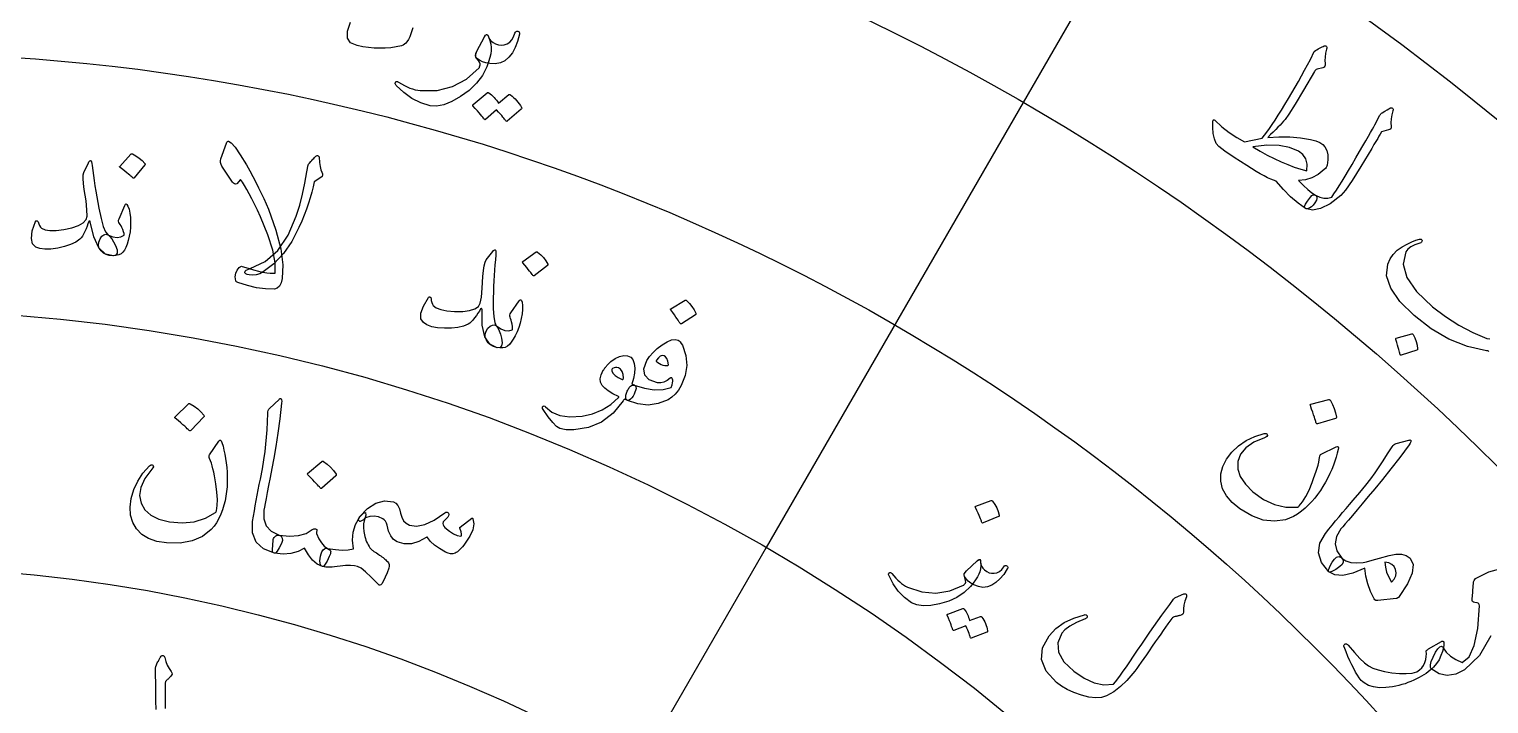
# Model space of a CAD drawing. Header units: millimetres. Extents: x -150 to 150, y -150 to 198.
# Drawn here: x 6 to 64.4, y 55.3 to 82.3 of the extents above; entities that cross this region are included whole.
import ezdxf

# ---------------------------------------------------------------- set-up
doc = ezdxf.new("R2010")
doc.units = ezdxf.units.MM
for name, color, linetype in [('ENGRAVE', 7, 'Continuous'), ('ENGRAVE_FINE', 8, 'Continuous'), ('GUIDE', 3, 'Continuous'), ('TEXT', 5, 'Continuous')]:
    doc.layers.add(name, color=color, linetype=linetype)

msp = doc.modelspace()

# ---------------------------------------------------------------- linework, layer by layer
at = {"layer": 'ENGRAVE'}
for radius in [132.75, 112.1737, 91.5975, 71.0212]:
    msp.add_circle((0, 0), radius, dxfattribs=at)
at = {"layer": 'ENGRAVE_FINE'}
for points in [[(56.0869, 97.1453), (45.7988, 79.3258)], [(45.7988, 79.3258), (35.5106, 61.5062)], [(35.5106, 61.5062), (25.2225, 43.6867)]]:
    msp.add_lwpolyline(points, dxfattribs=at)
for radius in [122.4619, 101.8856, 81.3094, 60.7331]:
    msp.add_circle((0, 0), radius, dxfattribs=at)
at = {"layer": 'GUIDE'}
msp.add_circle((0, 0), 137.25, dxfattribs=at)
at = {"layer": 'TEXT'}
for points in [[(21.3638, 82.3186), (21.3304, 82.1917), (21.2904, 82.0709), (21.2438, 81.9571), (21.1905, 81.8505), (21.1306, 81.751), (21.0872, 81.7007), (21.0364, 81.6587), (20.9782, 81.6251), (20.9127, 81.5999), (20.6978, 81.5538), (20.4807, 81.5218), (20.261, 81.504), (20.0389, 81.5002), (19.8149, 81.5092), (19.5897, 81.5298), (19.3632, 81.5619), (19.1353, 81.6054), (18.8781, 81.7136), (18.7493, 81.9052), (18.7489, 82.1809), (18.8778, 82.5407)], [(64.443, 69.3616), (64.4257, 69.372), (64.3953, 69.3805), (64.352, 69.3871), (63.5844, 69.5633), (62.8463, 69.8564), (62.135, 70.2667), (61.4477, 70.7946), (60.8782, 71.3583), (60.5121, 71.8878), (60.3507, 72.3866), (60.3958, 72.8567), (60.488, 73.0633), (60.6143, 73.2476), (60.7748, 73.4097), (60.9698, 73.5492), (61.1711, 73.6624), (61.355, 73.7512), (61.5215, 73.8157), (61.6706, 73.8559), (61.6706, 73.8559), (61.7095, 73.8609), (61.7384, 73.8525), (61.7573, 73.8307), (61.7661, 73.7954), (61.7654, 73.7596), (61.7509, 73.7306), (61.7225, 73.7083), (61.6802, 73.6928), (61.4803, 73.631), (61.3204, 73.5526), (61.2004, 73.4579), (61.1201, 73.347), (61.0101, 72.8541), (61.1521, 72.3253), (61.5437, 71.7587), (62.1834, 71.1496), (62.7071, 70.7536), (63.2439, 70.411), (63.7949, 70.1216), (64.3609, 69.885), (64.4771, 69.8607)], [(64.5196, 57.9773), (64.0726, 57.1899), (63.4626, 56.619), (63.1144, 56.443), (62.7779, 56.3901), (62.4529, 56.4596), (62.1385, 56.6511), (62.1027, 56.7105), (62.1027, 56.8081), (62.1383, 56.9441), (62.2095, 57.1187), (62.3069, 57.3178), (62.3947, 57.4578), (62.4731, 57.5385), (62.5423, 57.5598), (62.5623, 57.5528), (62.5813, 57.5391), (62.5992, 57.5189), (62.6161, 57.492), (62.7394, 57.3179), (62.9075, 57.1636), (63.1206, 57.0288), (63.3789, 56.9131), (63.6473, 57.133), (63.8537, 57.5827), (63.9943, 58.2643), (64.0631, 59.1799), (64.0584, 59.2228), (64.0414, 59.2558), (64.0121, 59.2789), (63.9706, 59.2922), (63.8755, 59.3087), (63.8243, 59.3238), (63.79, 59.3515), (63.7724, 59.3919), (63.7715, 59.445), (63.7834, 59.5836), (63.794, 59.7073), (63.8034, 59.8161), (63.8117, 59.9101), (63.8188, 59.9892), (63.8248, 60.0534), (63.8298, 60.1026), (63.8337, 60.1369), (63.8487, 60.185), (63.8741, 60.2281), (63.91, 60.2663), (63.9562, 60.2996), (64.4372, 60.5345), (64.8875, 60.6578)], [(11.0856, 55.0308), (11.0841, 55.3742), (11.0814, 55.6761), (11.0778, 55.9364), (11.0734, 56.1551), (11.0689, 56.3321), (11.065, 56.4674), (11.0618, 56.5608), (11.0594, 56.6124), (11.0618, 56.6787), (11.0758, 56.7474), (11.1012, 56.8187), (11.1383, 56.8924), (11.1607, 56.9285), (11.1812, 56.9626), (11.1999, 56.9947), (11.2166, 57.0247), (11.2315, 57.0528), (11.2444, 57.0789), (11.2555, 57.103), (11.2647, 57.1251), (11.2647, 57.1251), (11.2857, 57.1575), (11.3096, 57.1788), (11.3365, 57.1891), (11.3662, 57.1884), (11.3912, 57.1792), (11.4116, 57.1623), (11.4275, 57.1378), (11.4388, 57.1057), (11.478, 56.9438), (11.5339, 56.7964), (11.6064, 56.6636), (11.6956, 56.5451), (11.7224, 56.4954), (11.7271, 56.4456), (11.7097, 56.3956), (11.6703, 56.3454), (11.6448, 56.3203), (11.6189, 56.2953), (11.5925, 56.2704), (11.5657, 56.2455), (11.5389, 56.2207), (11.5126, 56.1957), (11.4867, 56.1707), (11.4614, 56.1455), (11.4513, 56.074), (11.4467, 55.8696), (11.4471, 55.5323), (11.4514, 55.0621)]]:
    msp.add_lwpolyline(points, dxfattribs=at)
for points in [[(24.3987, 81.9534), (24.4537, 81.8067), (24.4897, 81.6666), (24.5068, 81.5332), (24.5051, 81.4065), (24.4867, 81.2767), (24.451, 81.1259), (24.3981, 80.954), (24.3281, 80.7611), (24.1505, 80.4122), (23.9164, 80.0966), (23.6262, 79.8137), (23.2806, 79.5628), (22.9252, 79.3635), (22.6049, 79.2358), (22.3189, 79.18), (22.0664, 79.1964), (21.6847, 79.317), (21.3313, 79.4928), (21.0054, 79.7244), (20.7062, 80.0122), (20.6861, 80.0352), (20.672, 80.0577), (20.6641, 80.0797), (20.6624, 80.1013), (20.6668, 80.1244), (20.6753, 80.1433), (20.6879, 80.1578), (20.7047, 80.1681), (20.7272, 80.172), (20.7491, 80.1695), (20.7703, 80.1608), (20.791, 80.1457), (20.912, 80.0745), (21.0291, 80.0112), (21.1424, 79.9556), (21.252, 79.9079), (21.3585, 79.8684), (21.4626, 79.8375), (21.5642, 79.8153), (21.6635, 79.8016), (22.3422, 79.8141), (22.9603, 79.9692), (23.5196, 80.2685), (24.0209, 80.7134), (24.0295, 80.7294), (24.04, 80.7557), (24.0525, 80.7923), (24.067, 80.8393), (24.0651, 80.8797), (24.04, 80.9367), (23.9918, 81.0105), (23.9203, 81.1008), (23.8951, 81.1616), (23.8887, 81.2278), (23.9011, 81.2994), (23.9323, 81.3763), (24.232, 81.9505), (24.2797, 82.0215), (24.3235, 82.0456), (24.3632, 82.0229), (24.3987, 81.9534)], [(25.5663, 82.1838), (25.6036, 82.1656), (25.6272, 82.1385), (25.6369, 82.1026), (25.6329, 82.0579), (25.5624, 81.7743), (25.469, 81.5264), (25.353, 81.314), (25.2145, 81.137), (25.054, 81.0018), (24.872, 80.9146), (24.6683, 80.8753), (24.4428, 80.8837), (24.291, 80.9103), (24.1534, 80.9553), (24.0298, 81.0188), (23.9203, 81.1008), (23.8877, 81.1475), (23.8788, 81.2089), (23.8936, 81.2852), (23.9323, 81.3763), (24.232, 81.9505), (24.2552, 81.9938), (24.2778, 82.0242), (24.2999, 82.0417), (24.3215, 82.0462), (24.3417, 82.0391), (24.36, 82.0216), (24.3764, 81.9939), (24.3907, 81.9558), (24.4311, 81.8696), (24.4931, 81.7943), (24.5768, 81.7299), (24.6823, 81.6763), (24.7979, 81.6402), (24.9122, 81.6283), (25.0252, 81.6407), (25.1371, 81.6775), (25.2443, 81.7429), (25.3329, 81.8359), (25.4026, 81.9565), (25.4536, 82.1049), (25.4727, 82.1488), (25.4978, 82.1765), (25.529, 82.1882), (25.5663, 82.1838)], [(55.9295, 76.1823), (55.8272, 76.2135), (55.7123, 76.2584), (55.5848, 76.3169), (55.4446, 76.389), (55.291, 76.4738), (55.1236, 76.5705), (54.9422, 76.6791), (54.7468, 76.7994), (54.249, 77.1199), (53.8794, 77.3741), (53.6388, 77.5637), (53.5279, 77.6899), (53.4568, 77.8769), (53.4115, 78.0877), (53.3919, 78.3222), (53.3978, 78.5806), (53.4056, 78.6175), (53.4195, 78.6355), (53.4396, 78.6348), (53.4659, 78.6152), (53.7531, 78.3526), (54.0472, 78.1218), (54.3485, 77.9227), (54.6575, 77.7551), (55.3715, 77.9059), (55.4596, 78.0143), (55.5551, 78.1402), (55.658, 78.2837), (55.7682, 78.4448), (55.8856, 78.6224), (56.01, 78.8156), (56.1413, 79.0244), (56.2796, 79.2487), (56.4214, 79.4828), (56.5592, 79.7146), (56.6929, 79.9442), (56.8225, 80.1715), (56.9478, 80.3962), (57.0684, 80.6179), (57.1844, 80.8367), (57.2957, 81.0525), (57.4532, 81.369), (57.508, 81.406), (57.5616, 81.4403), (57.6141, 81.4721), (57.6653, 81.5013), (57.7149, 81.5282), (57.7626, 81.5531), (57.8082, 81.576), (57.8519, 81.5969), (57.872, 81.6026), (57.8918, 81.6028), (57.9112, 81.5975), (57.9304, 81.5868), (57.9482, 81.5673), (57.9571, 81.5404), (57.9572, 81.5062), (57.9484, 81.4645), (57.9082, 81.2969), (57.8848, 81.1447), (57.8781, 81.008), (57.8881, 80.8866), (57.8913, 80.8289), (57.8774, 80.7822), (57.8466, 80.7466), (57.7987, 80.722), (57.5716, 80.6559), (57.5351, 80.6437), (57.504, 80.6242), (57.4784, 80.5974), (57.4582, 80.5633), (57.0279, 79.8246), (56.6882, 79.2588), (56.4397, 78.8652), (56.2829, 78.6438), (56.2257, 78.5739), (56.1597, 78.4989), (56.0848, 78.4188), (56.0011, 78.3335), (55.9094, 78.2426), (55.8105, 78.1454), (55.7043, 78.0419), (55.5909, 77.9322), (56.0389, 77.9577), (56.4747, 77.9515), (56.8979, 77.9137), (57.3081, 77.8445), (57.5139, 77.7914), (57.6782, 77.7258), (57.8007, 77.6481), (57.8815, 77.5583), (57.9555, 77.4056), (57.9956, 77.2315), (58.0017, 77.0362), (57.9739, 76.8198), (57.9592, 76.7755), (57.9346, 76.7306), (57.9002, 76.685), (57.8559, 76.6387), (57.6135, 76.4456), (57.3608, 76.309), (57.0979, 76.2286), (56.8248, 76.2042), (57.0172, 76.0069), (57.195, 75.8429), (57.3587, 75.7122), (57.5083, 75.6149), (57.5444, 75.584), (57.5615, 75.5417), (57.5596, 75.4883), (57.5387, 75.4236), (57.4779, 75.3046), (57.4144, 75.2122), (57.3481, 75.1465), (57.279, 75.1074), (57.2152, 75.0865), (57.1647, 75.0754), (57.1274, 75.074), (57.1033, 75.0824), (56.8024, 75.2964), (56.5068, 75.5509), (56.216, 75.8462), (55.9295, 76.1823)], [(25.2037, 79.6416), (25.2166, 79.6485), (25.2321, 79.6502), (25.2503, 79.6466), (25.2711, 79.6378), (25.3385, 79.5841), (25.4024, 79.528), (25.4628, 79.4697), (25.5198, 79.4092), (25.5736, 79.3457), (25.6246, 79.2787), (25.6728, 79.2082), (25.7181, 79.1341), (25.7248, 79.1138), (25.7245, 79.0947), (25.7171, 79.0768), (25.7026, 79.06), (25.1371, 78.5746), (25.1244, 78.5698), (25.1095, 78.5746), (25.0924, 78.5889), (25.0729, 78.6126), (25.0608, 78.6327), (25.0398, 78.6616), (25.0099, 78.6993), (24.9711, 78.7459), (24.9231, 78.802), (24.8655, 78.8681), (24.7982, 78.9444), (24.7212, 79.0307), (24.2815, 78.6506), (24.2635, 78.6403), (24.2451, 78.6422), (24.2263, 78.6562), (24.2069, 78.6824), (24.1902, 78.705), (24.1633, 78.7395), (24.1264, 78.7858), (24.0793, 78.8439), (24.0211, 78.9142), (23.9506, 78.9967), (23.8679, 79.0916), (23.7729, 79.1988), (23.7644, 79.2145), (23.7627, 79.2281), (23.7678, 79.2397), (23.7796, 79.2492), (24.3378, 79.7182), (24.3506, 79.7252), (24.3661, 79.727), (24.3842, 79.7236), (24.4051, 79.7151), (24.4638, 79.6733), (24.5194, 79.6286), (24.5719, 79.5809), (24.6213, 79.5304), (24.6678, 79.4774), (24.7115, 79.4225), (24.7524, 79.3656), (24.7906, 79.3069)], [(60.1654, 78.9177), (60.2804, 78.9825), (60.3709, 79.0344), (60.4371, 79.0732), (60.4789, 79.0992), (60.5074, 79.1143), (60.534, 79.1203), (60.5585, 79.1173), (60.581, 79.1053), (60.6008, 79.0843), (60.6111, 79.0588), (60.612, 79.0289), (60.6033, 78.9946), (60.5572, 78.8291), (60.5305, 78.6685), (60.5231, 78.5129), (60.535, 78.3623), (60.5356, 78.3166), (60.5173, 78.2796), (60.4803, 78.2513), (60.4244, 78.2317), (60.1501, 78.1522), (60.0963, 78.0634), (60.0436, 77.9762), (59.992, 77.8904), (59.9415, 77.8061), (59.8922, 77.7233), (59.8439, 77.642), (59.7968, 77.5622), (59.7508, 77.4838), (59.3236, 76.7594), (58.9746, 76.2046), (58.7049, 75.8188), (58.515, 75.6016), (58.0847, 75.2734), (57.7054, 75.0783), (57.3765, 75.016), (57.0975, 75.0868), (57.0916, 75.0913), (57.0858, 75.0957), (57.08, 75.1001), (57.0741, 75.1046), (57.0648, 75.1642), (57.1004, 75.2573), (57.1809, 75.384), (57.3065, 75.5442), (57.3575, 75.6), (57.4071, 75.6311), (57.4555, 75.6376), (57.5024, 75.6194), (57.6742, 75.5358), (57.8396, 75.4953), (57.9988, 75.4979), (58.1519, 75.5438), (58.2419, 75.6709), (58.3408, 75.8181), (58.4487, 75.9854), (58.5655, 76.1729), (58.691, 76.3794), (58.8249, 76.604), (58.9672, 76.8468), (59.1178, 77.1078), (59.2675, 77.363), (59.4013, 77.593), (59.5191, 77.7977), (59.621, 77.9772), (59.7077, 78.1307), (59.7802, 78.2578), (59.8383, 78.3584), (59.8822, 78.4324), (60.0782, 78.8159), (60.1016, 78.8506), (60.124, 78.8792), (60.1452, 78.9015), (60.1654, 78.9177)], [(14.5297, 72.7633), (14.7726, 72.6914), (14.9933, 72.6303), (15.1918, 72.5803), (15.3682, 72.5414), (15.5231, 72.5135), (15.6567, 72.4959), (15.7693, 72.4889), (15.8607, 72.4924), (15.8557, 72.9035), (15.7567, 73.4164), (15.5609, 74.0308), (15.2643, 74.7461), (15.1426, 75.0109), (15.0271, 75.2538), (14.9179, 75.4747), (14.8153, 75.6736), (14.7193, 75.8502), (14.6302, 76.0039), (14.548, 76.1349), (14.473, 76.2431), (14.324, 76.0745), (14.2717, 76.0607), (14.2251, 76.0666), (14.1842, 76.0922), (14.1488, 76.1376), (13.7255, 76.7739), (13.6885, 76.847), (13.6694, 76.9217), (13.6683, 76.9979), (13.685, 77.0756), (13.9057, 77.6932), (13.9238, 77.7362), (13.9445, 77.7656), (13.9676, 77.7812), (13.9933, 77.7832), (14.0992, 77.7155), (14.2535, 77.5338), (14.4551, 77.2379), (14.7021, 76.8275), (14.8351, 76.5949), (14.9615, 76.3656), (15.0813, 76.1395), (15.1946, 75.9168), (15.3014, 75.6974), (15.4019, 75.4815), (15.496, 75.2689), (15.5839, 75.0598), (15.8891, 74.2143), (16.0802, 73.4698), (16.162, 72.8271), (16.1382, 72.2865), (16.0927, 72.1057), (16.0255, 71.9745), (15.9369, 71.8929), (15.8268, 71.8606), (15.4733, 71.8662), (15.1122, 71.9117), (14.7428, 71.9969), (14.3645, 72.1216), (14.33, 72.1346), (14.3035, 72.1508), (14.2851, 72.1701), (14.2747, 72.1925), (14.2584, 72.3525), (14.2764, 72.4933), (14.3289, 72.6151), (14.4159, 72.7177), (14.4506, 72.7464), (14.4811, 72.7635), (14.5075, 72.7692), (14.5297, 72.7633)], [(10.0786, 77.2622), (10.0894, 77.2702), (10.1035, 77.274), (10.1209, 77.2736), (10.1417, 77.269), (10.2826, 77.1913), (10.4128, 77.1016), (10.5325, 77), (10.6414, 76.8865), (10.6513, 76.8702), (10.6545, 76.8547), (10.651, 76.8402), (10.6409, 76.8266), (10.2086, 76.3152), (10.1936, 76.3036), (10.1762, 76.3027), (10.1564, 76.3124), (10.1341, 76.3327), (10.1148, 76.3502), (10.0842, 76.3768), (10.0423, 76.4123), (9.9889, 76.4568), (9.9233, 76.5103), (9.8443, 76.573), (9.7519, 76.6447), (9.646, 76.7256), (9.6322, 76.7385), (9.626, 76.7505), (9.6274, 76.7616), (9.6364, 76.7717)], [(15.369, 72.5451), (15.2362, 72.4729), (15.0993, 72.4289), (14.9583, 72.4131), (14.8128, 72.4255), (14.7322, 72.4467), (14.6768, 72.4721), (14.6464, 72.502), (14.6412, 72.5362), (14.6602, 72.575), (14.7012, 72.6113), (14.7641, 72.645), (14.8491, 72.676), (15.4519, 72.963), (15.9621, 73.4081), (16.3796, 74.0134), (16.7028, 74.7807), (16.8372, 75.2186), (16.9522, 75.6599), (17.0474, 76.1047), (17.1225, 76.5531), (17.1441, 76.683), (17.1683, 76.7847), (17.1953, 76.8582), (17.2249, 76.9035), (17.279, 76.9599), (17.3268, 77.0101), (17.3682, 77.0541), (17.4033, 77.092), (17.4325, 77.1235), (17.4562, 77.1486), (17.4745, 77.1673), (17.4873, 77.1797), (17.5106, 77.1939), (17.5325, 77.2018), (17.5529, 77.2034), (17.5719, 77.1986), (17.5938, 77.1845), (17.6094, 77.1691), (17.6186, 77.1522), (17.6214, 77.1339), (17.6347, 76.9292), (17.6563, 76.7617), (17.6862, 76.6313), (17.7245, 76.5381), (17.7543, 76.4711), (17.7571, 76.4122), (17.7329, 76.3616), (17.6817, 76.3191), (17.4222, 76.1576), (17.3784, 75.95), (17.3249, 75.7366), (17.2617, 75.5173), (17.1889, 75.292), (17.1069, 75.0603), (17.0162, 74.8215), (16.9169, 74.5755), (16.809, 74.3225), (16.5212, 73.7619), (16.1849, 73.2794), (15.8007, 72.874), (15.369, 72.5451)], [(56.8197, 77.3824), (56.4668, 77.5271), (56.0443, 77.6045), (55.5532, 77.6137), (54.9943, 77.5537), (55.2846, 77.3808), (55.5693, 77.2229), (55.8489, 77.0801), (56.1232, 76.9525), (56.3919, 76.8399), (56.6544, 76.7425), (56.9108, 76.6602), (57.1612, 76.5932), (57.1667, 76.8556), (57.1115, 77.0748), (56.9958, 77.2505), (56.8197, 77.3824)], [(8.5309, 76.8052), (8.553, 76.6066), (8.5783, 76.4044), (8.6067, 76.1985), (8.6382, 75.9889), (8.6727, 75.7748), (8.7101, 75.5551), (8.7502, 75.33), (8.7931, 75.0993), (8.8843, 74.6824), (8.9741, 74.3665), (9.0631, 74.1517), (9.1518, 74.0378), (9.2327, 73.9664), (9.3111, 73.8699), (9.3871, 73.7484), (9.4604, 73.6017), (9.5243, 73.4234), (9.5316, 73.2946), (9.4826, 73.2152), (9.3775, 73.1852), (9.0597, 73.2589), (8.8008, 73.5113), (8.5989, 73.9431), (8.4528, 74.5548), (8.4493, 74.565), (8.4436, 74.5727), (8.4358, 74.5777), (8.4258, 74.5803), (8.4182, 74.5797), (8.4104, 74.5764), (8.4022, 74.5703), (8.3938, 74.5614), (8.3623, 74.4687), (8.3257, 74.3708), (8.284, 74.268), (8.2372, 74.1601), (8.1879, 74.0585), (8.1388, 73.9746), (8.0899, 73.9085), (8.0411, 73.86), (7.8722, 73.7404), (7.6672, 73.6401), (7.4261, 73.5588), (7.149, 73.4961), (6.8701, 73.456), (6.6313, 73.4495), (6.4323, 73.4769), (6.2728, 73.5388), (6.1426, 73.67), (6.0962, 73.8856), (6.1339, 74.1855), (6.2567, 74.5697), (6.2665, 74.5819), (6.2788, 74.5902), (6.2936, 74.5946), (6.3108, 74.595), (6.3309, 74.5909), (6.3469, 74.5826), (6.3589, 74.5699), (6.3667, 74.5529), (6.3947, 74.468), (6.4275, 74.3966), (6.4651, 74.3388), (6.5075, 74.2945), (6.6461, 74.2281), (6.8395, 74.1975), (7.088, 74.2022), (7.3921, 74.2416), (7.7199, 74.3119), (7.979, 74.4014), (8.1693, 74.5107), (8.2905, 74.6403), (8.324, 74.7815), (8.3224, 75.0295), (8.2853, 75.3841), (8.2117, 75.8455), (8.178, 76.088), (8.1636, 76.2825), (8.1688, 76.4291), (8.1937, 76.5279), (8.381, 76.9114), (8.4013, 76.9517), (8.4212, 76.9799), (8.4408, 76.996), (8.4601, 77), (8.4816, 76.9859), (8.5007, 76.9488), (8.5171, 76.8885), (8.5309, 76.8052)], [(9.7514, 74.2386), (9.7177, 74.3166), (9.6845, 74.3842), (9.6517, 74.4414), (9.6193, 74.4882), (9.5968, 74.5277), (9.5869, 74.5711), (9.5897, 74.6185), (9.6053, 74.6699), (9.8336, 75.21), (9.8619, 75.256), (9.8921, 75.2661), (9.9242, 75.2403), (9.9582, 75.1786), (10.0046, 75.0511), (10.0381, 74.8999), (10.0589, 74.725), (10.0669, 74.5266), (10.0616, 74.3379), (10.0447, 74.1545), (10.0164, 73.9764), (9.9767, 73.8036), (9.9302, 73.6547), (9.8781, 73.5262), (9.8206, 73.4181), (9.7577, 73.3304), (9.6863, 73.2687), (9.5943, 73.2245), (9.4817, 73.198), (9.3485, 73.1889), (9.2148, 73.2007), (9.0934, 73.2379), (8.9843, 73.3005), (8.8874, 73.3886), (8.8167, 73.494), (8.7865, 73.6085), (8.7971, 73.7322), (8.8487, 73.865), (8.9184, 73.9703), (8.9933, 74.0329), (9.0733, 74.0526), (9.1583, 74.0295), (9.3517, 73.9561), (9.5248, 73.9289), (9.6779, 73.9479), (9.8113, 74.0133), (9.8169, 74.0345), (9.8088, 74.0792), (9.787, 74.1472), (9.7514, 74.2386)], [(24.6915, 73.2266), (24.6708, 73.0279), (24.6524, 72.825), (24.6363, 72.6177), (24.6225, 72.4063), (24.6106, 72.1897), (24.6003, 71.9671), (24.5916, 71.7386), (24.5843, 71.504), (24.5847, 71.0773), (24.6051, 70.7496), (24.6463, 70.5207), (24.7088, 70.3905), (24.7726, 70.3036), (24.8287, 70.1926), (24.877, 70.0577), (24.9175, 69.8988), (24.9419, 69.7109), (24.9215, 69.5835), (24.8568, 69.5164), (24.7477, 69.5094), (24.4529, 69.6491), (24.2537, 69.9509), (24.1483, 70.4158), (24.1359, 71.0445), (24.1346, 71.0553), (24.1307, 71.0639), (24.1241, 71.0706), (24.1149, 71.0752), (24.1074, 71.0763), (24.0991, 71.0747), (24.0898, 71.0705), (24.0796, 71.0636), (24.0292, 70.9796), (23.9726, 70.8919), (23.9099, 70.8002), (23.8411, 70.7048), (23.7713, 70.616), (23.7055, 70.5445), (23.6436, 70.4903), (23.5857, 70.4534), (23.3951, 70.3725), (23.1735, 70.3181), (22.9206, 70.29), (22.6366, 70.2878), (22.3555, 70.308), (22.1208, 70.3525), (21.9322, 70.4217), (21.7895, 70.5161), (21.6903, 70.672), (21.6908, 70.8925), (21.7915, 71.1775), (21.9933, 71.5268), (22.0055, 71.5366), (22.0193, 71.5421), (22.0347, 71.5432), (22.0516, 71.5399), (22.0704, 71.5317), (22.0842, 71.5201), (22.0932, 71.5052), (22.0972, 71.4869), (22.1065, 71.398), (22.1234, 71.3213), (22.1478, 71.2568), (22.1798, 71.2045), (22.301, 71.1101), (22.4835, 71.039), (22.7273, 70.9906), (23.0328, 70.9644), (23.3681, 70.9633), (23.6403, 70.9955), (23.8495, 71.0618), (23.9955, 71.1627), (24.0583, 71.2935), (24.1096, 71.5361), (24.1489, 71.8905), (24.1752, 72.357), (24.1939, 72.6011), (24.2212, 72.7942), (24.2575, 72.9364), (24.3029, 73.0275), (24.5676, 73.3624), (24.596, 73.3975), (24.6215, 73.4208), (24.6441, 73.4323), (24.6637, 73.4321), (24.6818, 73.4138), (24.6925, 73.3734), (24.6957, 73.311), (24.6915, 73.2266)], [(26.301, 73.3436), (26.3132, 73.3491), (26.3278, 73.3498), (26.3447, 73.3457), (26.3641, 73.3368), (26.4851, 73.2309), (26.5933, 73.1155), (26.6886, 72.9908), (26.7709, 72.8567), (26.777, 72.8386), (26.7769, 72.8228), (26.7704, 72.8094), (26.7576, 72.7982), (26.2263, 72.3907), (26.2092, 72.3825), (26.192, 72.3853), (26.1747, 72.399), (26.1572, 72.4236), (26.1421, 72.4448), (26.1179, 72.4773), (26.0844, 72.5209), (26.0418, 72.5757), (25.9891, 72.642), (25.9252, 72.7201), (25.8502, 72.8099), (25.764, 72.9114), (25.7533, 72.927), (25.7498, 72.9401), (25.7535, 72.9506), (25.7644, 72.9586)], [(25.3374, 70.459), (25.3211, 70.5424), (25.303, 70.6155), (25.2831, 70.6784), (25.2615, 70.7311), (25.2479, 70.7744), (25.2475, 70.8189), (25.2603, 70.8647), (25.2864, 70.9116), (25.6246, 71.3907), (25.662, 71.4296), (25.6936, 71.433), (25.7195, 71.401), (25.7396, 71.3335), (25.7577, 71.199), (25.7584, 71.0441), (25.7414, 70.8688), (25.707, 70.6732), (25.6616, 70.49), (25.606, 70.3144), (25.5404, 70.1464), (25.4649, 69.986), (25.3877, 69.8505), (25.3095, 69.736), (25.2303, 69.6427), (25.1501, 69.5704), (25.0672, 69.5252), (24.9679, 69.5017), (24.8523, 69.4997), (24.7202, 69.5192), (24.592, 69.5592), (24.4814, 69.6214), (24.3881, 69.7058), (24.3121, 69.8125), (24.2655, 69.9306), (24.2605, 70.0489), (24.2972, 70.1674), (24.3758, 70.2862), (24.4663, 70.3743), (24.5528, 70.4195), (24.6352, 70.4217), (24.7133, 70.381), (24.8867, 70.2682), (25.05, 70.2047), (25.2037, 70.1906), (25.3479, 70.2261), (25.3579, 70.2457), (25.3595, 70.2911), (25.3527, 70.3622), (25.3374, 70.459)], [(32.2648, 71.4123), (32.2774, 71.4168), (32.2921, 71.4163), (32.3088, 71.4108), (32.3274, 71.4003), (32.4404, 71.2847), (32.5398, 71.1608), (32.6254, 71.0285), (32.6974, 70.8879), (32.7021, 70.8694), (32.7007, 70.8537), (32.6932, 70.8408), (32.6795, 70.8307), (32.1155, 70.4678), (32.0977, 70.4611), (32.0807, 70.4653), (32.0644, 70.4804), (32.0488, 70.5063), (32.0353, 70.5288), (32.0136, 70.5631), (31.9835, 70.6094), (31.9451, 70.6676), (31.8975, 70.738), (31.8396, 70.8212), (31.7715, 70.9169), (31.693, 71.0253), (31.6835, 71.0417), (31.681, 71.0551), (31.6856, 71.0652), (31.6971, 71.0723)], [(31.9855, 69.8161), (32.0299, 69.7876), (32.0732, 69.7431), (32.1154, 69.6828), (32.1565, 69.6065), (32.2944, 69.2013), (32.3322, 68.7988), (32.2711, 68.3993), (32.1122, 68.0026), (31.9968, 67.8115), (31.8709, 67.652), (31.7347, 67.5241), (31.5881, 67.4276), (31.189, 67.2728), (30.7843, 67.2162), (30.3732, 67.2577), (29.9542, 67.3971), (29.9181, 67.4248), (29.8965, 67.4695), (29.8893, 67.5311), (29.8966, 67.6096), (29.9047, 67.6513), (29.9162, 67.6924), (29.9309, 67.7332), (29.949, 67.7734), (29.9689, 67.8124), (29.9894, 67.849), (30.0104, 67.8834), (30.0319, 67.9156), (30.0766, 67.9679), (30.1239, 68.0009), (30.1737, 68.0144), (30.2259, 68.0085), (30.644, 67.8854), (31.0305, 67.8291), (31.3864, 67.8403), (31.7121, 67.9195), (31.7449, 68.0195), (31.7662, 68.1014), (31.7759, 68.165), (31.774, 68.2105), (31.7659, 68.2527), (31.7544, 68.2832), (31.7395, 68.3019), (31.7212, 68.3089), (31.707, 68.3104), (31.6945, 68.309), (31.6838, 68.3047), (31.6749, 68.2976), (31.5482, 68.1945), (31.4205, 68.1285), (31.2919, 68.0998), (31.1622, 68.1081), (30.8301, 68.229), (30.6486, 68.4162), (30.6175, 68.6708), (30.7372, 68.9933), (30.8448, 69.1611), (30.9829, 69.3233), (31.1519, 69.4798), (31.3519, 69.6303), (31.5458, 69.7498), (31.7162, 69.8205), (31.8629, 69.8425), (31.9855, 69.8161)], [(61.3589, 70.0633), (61.3718, 70.0644), (61.385, 70.0602), (61.3985, 70.0509), (61.4122, 70.0364), (61.4792, 69.8996), (61.5313, 69.7584), (61.5683, 69.6129), (61.5904, 69.463), (61.5889, 69.4444), (61.5828, 69.43), (61.5719, 69.4198), (61.5563, 69.4137), (60.9292, 69.2139), (60.9109, 69.2121), (60.8966, 69.2203), (60.8864, 69.2385), (60.8803, 69.2668), (60.875, 69.2913), (60.8658, 69.329), (60.8528, 69.38), (60.8358, 69.4443), (60.8143, 69.5224), (60.7874, 69.615), (60.7551, 69.7221), (60.7174, 69.8436), (60.7139, 69.8615), (60.7158, 69.8746), (60.7231, 69.883), (60.7358, 69.8867)], [(29.7877, 67.3814), (29.3853, 66.8901), (28.9206, 66.5339), (28.3942, 66.3111), (27.8059, 66.2199), (27.7285, 66.2179), (27.6532, 66.2184), (27.58, 66.2215), (27.5088, 66.2272), (27.4404, 66.2357), (27.3751, 66.2474), (27.3131, 66.2621), (27.2544, 66.2801), (27.1219, 66.359), (26.966, 66.5122), (26.7857, 66.7398), (26.58, 67.0414), (26.5605, 67.0806), (26.5531, 67.1141), (26.5578, 67.1417), (26.5746, 67.1635), (26.5979, 67.1763), (26.6221, 67.1767), (26.6471, 67.1648), (26.673, 67.1405), (26.9266, 66.9245), (27.2546, 66.7921), (27.6584, 66.7421), (28.1393, 66.7733), (28.562, 66.8639), (28.9472, 67.0165), (29.2951, 67.2318), (29.6055, 67.5104), (29.6096, 67.5233), (29.6102, 67.5347), (29.6071, 67.5447), (29.6004, 67.5532), (29.3759, 67.6673), (29.1913, 67.7795), (29.0466, 67.8902), (28.9418, 67.9996), (28.8784, 68.1265), (28.8656, 68.2701), (28.9036, 68.4306), (28.9925, 68.608), (29.0065, 68.6305), (29.0216, 68.6532), (29.0377, 68.6759), (29.0548, 68.6986), (29.0732, 68.7219), (29.0929, 68.7461), (29.1141, 68.7712), (29.1366, 68.7972), (29.2996, 68.9587), (29.4659, 69.0793), (29.6354, 69.1589), (29.8081, 69.1975), (29.9654, 69.1913), (30.0886, 69.1368), (30.1775, 69.0341), (30.232, 68.8835), (30.255, 68.6967), (30.2458, 68.4956), (30.2047, 68.2801), (30.1317, 68.0503), (30.145, 68.0446), (30.1581, 68.0396), (30.171, 68.0351), (30.1837, 68.0313), (30.1963, 68.0275), (30.2092, 68.023), (30.2223, 68.018), (30.2357, 68.0123), (30.2767, 67.9823), (30.299, 67.9373), (30.3024, 67.8773), (30.287, 67.8022), (30.2597, 67.7243), (30.2246, 67.6489), (30.1815, 67.5761), (30.1305, 67.5057), (30.0788, 67.4469), (30.0332, 67.4087), (29.994, 67.3911), (29.9609, 67.3941), (29.8341, 67.4503), (29.8278, 67.4384), (29.818, 67.4229), (29.8046, 67.4039), (29.7877, 67.3814)], [(31.4253, 69.1892), (31.3487, 69.201), (31.2724, 69.1748), (31.1966, 69.1107), (31.1212, 69.0086), (31.1136, 68.9906), (31.1092, 68.9773), (31.1079, 68.9687), (31.1097, 68.9649), (31.1709, 68.9173), (31.2363, 68.877), (31.306, 68.8438), (31.3799, 68.8178), (31.4485, 68.8023), (31.5086, 68.7978), (31.5605, 68.8042), (31.604, 68.8215), (31.5771, 68.9652), (31.5383, 69.0745), (31.4876, 69.1491), (31.4253, 69.1892)], [(29.8004, 68.2852), (29.7838, 68.441), (29.7441, 68.5631), (29.6816, 68.6514), (29.5963, 68.7059), (29.5353, 68.715), (29.4765, 68.7129), (29.4201, 68.6997), (29.3659, 68.6754), (29.3449, 68.6591), (29.3334, 68.6367), (29.3312, 68.6083), (29.3386, 68.5739), (29.382, 68.482), (29.4649, 68.3962), (29.5875, 68.3165), (29.7496, 68.2425), (29.768, 68.2386), (29.7825, 68.2444), (29.7934, 68.2599), (29.8004, 68.2852)], [(12.3814, 67.2644), (12.3942, 67.2726), (12.4105, 67.276), (12.4304, 67.2745), (12.4539, 67.268), (12.6103, 67.1718), (12.7539, 67.0628), (12.8845, 66.9409), (13.0022, 66.8063), (13.0125, 66.7873), (13.0152, 66.7697), (13.0104, 66.7536), (12.998, 66.739), (12.4755, 66.1919), (12.4578, 66.1799), (12.4379, 66.1799), (12.4159, 66.192), (12.3917, 66.2162), (12.3707, 66.2371), (12.3374, 66.2689), (12.2917, 66.3114), (12.2335, 66.3647), (12.1618, 66.4289), (12.0753, 66.5041), (11.974, 66.5904), (11.8578, 66.6877), (11.8428, 66.7031), (11.8364, 66.717), (11.8386, 66.7293), (11.8494, 66.7401)], [(16.0116, 67.4397), (16.0342, 67.4601), (16.0538, 67.4726), (16.0705, 67.4772), (16.0841, 67.474), (16.1022, 67.4584), (16.113, 67.422), (16.1165, 67.3647), (16.1128, 67.2866), (16.0382, 66.6621), (15.9607, 66.0867), (15.8805, 65.5602), (15.7982, 65.0827), (15.7207, 64.676), (15.6516, 64.3114), (15.5908, 63.9889), (15.5386, 63.7084), (15.4943, 63.4701), (15.4575, 63.2741), (15.4283, 63.1203), (15.4067, 63.0089), (15.3977, 62.6612), (15.496, 62.3796), (15.7011, 62.1633), (16.0131, 62.0114), (16.0982, 61.9634), (16.1418, 61.8915), (16.144, 61.7959), (16.1049, 61.6765), (16.0178, 61.495), (15.9421, 61.3688), (15.8779, 61.298), (15.8249, 61.2826), (15.3825, 61.4608), (15.0898, 61.7303), (14.9464, 62.0932), (14.9531, 62.5506), (14.9873, 62.762), (15.0231, 62.9735), (15.0604, 63.1852), (15.0993, 63.3971), (15.1392, 63.6092), (15.1797, 63.8217), (15.2209, 64.0347), (15.2625, 64.248), (15.3426, 64.6547), (15.4067, 65.0228), (15.4548, 65.3523), (15.4867, 65.6431), (15.5093, 65.9243), (15.5293, 66.2248), (15.5466, 66.5447), (15.5611, 66.884), (15.5666, 66.9445), (15.5806, 66.9976), (15.6032, 67.0433), (15.6344, 67.0816)], [(58.0379, 67.4342), (58.053, 67.4351), (58.0686, 67.4299), (58.0848, 67.4187), (58.1016, 67.4014), (58.1867, 67.2409), (58.2544, 67.0757), (58.3046, 66.9059), (58.3375, 66.7315), (58.3367, 66.71), (58.3302, 66.6935), (58.318, 66.6819), (58.3, 66.6754), (57.5764, 66.4626), (57.5551, 66.461), (57.5381, 66.4709), (57.5253, 66.4923), (57.5168, 66.5252), (57.5094, 66.5537), (57.4969, 66.5977), (57.4792, 66.6571), (57.4563, 66.7321), (57.4273, 66.8232), (57.3914, 66.9312), (57.3484, 67.0561), (57.2983, 67.1978), (57.2933, 67.2186), (57.2949, 67.2338), (57.303, 67.2433), (57.3177, 67.2472)], [(58.4143, 65.4362), (58.3738, 65.2831), (58.3274, 65.1268), (58.275, 64.9674), (58.2166, 64.8049), (58.1507, 64.6393), (58.0758, 64.4703), (57.992, 64.2981), (57.8993, 64.1227), (57.8019, 63.9526), (57.6983, 63.7901), (57.5886, 63.6352), (57.4729, 63.4879), (57.3509, 63.3477), (57.2223, 63.2141), (57.0871, 63.0873), (56.9454, 62.967), (56.7857, 62.8507), (56.6251, 62.7548), (56.4638, 62.6793), (56.3017, 62.624), (55.8636, 62.5597), (55.4134, 62.6124), (54.95, 62.7813), (54.4721, 63.066), (54.1656, 63.3164), (53.9365, 63.5822), (53.7847, 63.8645), (53.7102, 64.1639), (53.7152, 64.4635), (53.7897, 64.7564), (53.9341, 65.0428), (54.149, 65.3223), (54.4237, 65.5793), (54.7304, 65.7906), (55.0695, 65.9558), (55.4412, 66.074), (55.4909, 66.0815), (55.529, 66.0768), (55.5555, 66.0599), (55.5705, 66.031), (55.5751, 65.9929), (55.5576, 65.9599), (55.518, 65.9317), (55.4563, 65.9084), (55.0304, 65.7248), (54.7119, 65.5039), (54.5001, 65.247), (54.3939, 64.9549), (54.3913, 64.6514), (54.4914, 64.348), (54.6938, 64.0441), (54.9985, 63.7385), (55.425, 63.4367), (55.8648, 63.2346), (56.3194, 63.1323), (56.7899, 63.1298), (56.8027, 63.1331), (56.8174, 63.1416), (56.834, 63.1555), (56.8527, 63.1746), (56.984, 63.3384), (57.1142, 63.5496), (57.243, 63.8083), (57.3702, 64.1148), (57.4289, 64.2737), (57.4816, 64.4232), (57.5285, 64.5631), (57.5695, 64.6936), (57.6039, 64.8144), (57.6309, 64.9257), (57.6507, 65.0272), (57.6632, 65.1192), (57.6716, 65.1655), (57.6858, 65.2025), (57.7059, 65.2301), (57.7319, 65.2482), (58.3348, 65.5407), (58.3768, 65.5515), (58.4041, 65.5377), (58.4166, 65.4993), (58.4143, 65.4362)], [(13.7261, 65.7218), (13.7681, 65.5689), (13.8064, 65.4102), (13.8409, 65.2458), (13.8717, 65.0757), (13.8975, 64.8992), (13.9171, 64.7153), (13.9304, 64.5242), (13.9375, 64.3259), (13.9378, 64.1298), (13.9289, 63.9373), (13.9109, 63.7484), (13.8839, 63.563), (13.8478, 63.3807), (13.8026, 63.2009), (13.7485, 63.0236), (13.6854, 62.8487), (13.6048, 62.6683), (13.5135, 62.5052), (13.4115, 62.3593), (13.2988, 62.2306), (12.9527, 61.9559), (12.5387, 61.776), (12.0563, 61.6893), (11.5043, 61.6941), (11.1164, 61.7551), (10.787, 61.8681), (10.5153, 62.0342), (10.3008, 62.254), (10.154, 62.5143), (10.0697, 62.8043), (10.0484, 63.1242), (10.091, 63.4742), (10.1965, 63.8353), (10.3529, 64.1734), (10.561, 64.488), (10.8216, 64.7787), (10.8607, 64.8103), (10.896, 64.8255), (10.9275, 64.8245), (10.9552, 64.8071), (10.9785, 64.7766), (10.9803, 64.7392), (10.9604, 64.6949), (10.919, 64.6436), (10.6449, 64.2692), (10.4829, 63.9171), (10.431, 63.5882), (10.4878, 63.2827), (10.639, 63.02), (10.8781, 62.8094), (11.205, 62.6499), (11.6203, 62.5402), (12.1384, 62.4944), (12.6183, 62.5406), (13.0618, 62.6797), (13.47, 62.9124), (13.4794, 62.9216), (13.4878, 62.9363), (13.4954, 62.9566), (13.502, 62.9825), (13.5342, 63.1899), (13.5419, 63.4379), (13.5245, 63.7265), (13.4816, 64.0555), (13.453, 64.2226), (13.4239, 64.3784), (13.3944, 64.5231), (13.3645, 64.6566), (13.3336, 64.7786), (13.3012, 64.8885), (13.2672, 64.9864), (13.2318, 65.0723), (13.2157, 65.1166), (13.2094, 65.1558), (13.213, 65.1897), (13.2265, 65.2184), (13.6041, 65.7728), (13.6352, 65.8032), (13.666, 65.8048), (13.6963, 65.7777), (13.7261, 65.7218)], [(61.2347, 65.8075), (61.2643, 65.8143), (61.2874, 65.8156), (61.3039, 65.8116), (61.314, 65.8023), (61.3218, 65.78), (61.313, 65.7431), (61.2877, 65.6917), (61.2457, 65.6258), (60.8721, 65.12), (60.5204, 64.6581), (60.1909, 64.2398), (59.8838, 63.865), (59.6159, 63.5494), (59.3761, 63.2662), (59.1644, 63.0155), (58.9807, 62.7971), (58.8248, 62.6115), (58.6963, 62.459), (58.5952, 62.3396), (58.5215, 62.2532), (58.3426, 61.955), (58.2899, 61.6612), (58.3628, 61.3717), (58.561, 61.0856), (58.6119, 61.0019), (58.615, 60.9178), (58.5702, 60.8332), (58.4776, 60.7482), (58.3128, 60.6326), (58.1849, 60.5597), (58.0941, 60.5296), (58.0401, 60.5423), (57.74, 60.9165), (57.6163, 61.2963), (57.6696, 61.6834), (57.9008, 62.0782), (58.0348, 62.2452), (58.1703, 62.4116), (58.3072, 62.5773), (58.4456, 62.7423), (58.585, 62.9071), (58.7252, 63.0719), (58.866, 63.2368), (59.0076, 63.4017), (59.2781, 63.7158), (59.5157, 64.0042), (59.7203, 64.2668), (59.892, 64.5037), (60.0508, 64.7367), (60.2171, 64.9877), (60.3908, 65.2568), (60.5718, 65.544), (60.6066, 65.5937), (60.645, 65.6329), (60.6872, 65.6616), (60.733, 65.6797)], [(17.7245, 64.9575), (17.7377, 64.9647), (17.754, 64.9668), (17.7734, 64.9636), (17.7959, 64.9553), (17.9411, 64.847), (18.0725, 64.7269), (18.1902, 64.5952), (18.294, 64.4517), (18.3024, 64.432), (18.3035, 64.4142), (18.2974, 64.3986), (18.284, 64.385), (17.7235, 63.8822), (17.705, 63.8716), (17.6855, 63.8732), (17.665, 63.887), (17.6433, 63.9131), (17.6246, 63.9356), (17.5946, 63.9698), (17.5535, 64.0158), (17.501, 64.0735), (17.4362, 64.1432), (17.3579, 64.2251), (17.2659, 64.3192), (17.1603, 64.4253), (17.1469, 64.4419), (17.1419, 64.4562), (17.1451, 64.4683), (17.1566, 64.4782)], [(19.3901, 62.6174), (19.3323, 62.5861), (19.288, 62.5658), (19.257, 62.5568), (19.2395, 62.5589), (19.2043, 62.597), (19.1913, 62.6393), (19.2005, 62.6857), (19.232, 62.7362), (19.5518, 63.073), (19.8861, 63.2862), (20.234, 63.3756), (20.5943, 63.3408), (20.6896, 63.2905), (20.7688, 63.1979), (20.8316, 63.0633), (20.8779, 62.8867), (20.9226, 62.7203), (20.9974, 62.5845), (21.1022, 62.4792), (21.2373, 62.4041), (21.5175, 62.3595), (21.8442, 62.4269), (22.2188, 62.6058), (22.6429, 62.8955), (22.6936, 62.9234), (22.7359, 62.9309), (22.7697, 62.9181), (22.795, 62.885), (22.8079, 62.8353), (22.7994, 62.7834), (22.7694, 62.7292), (22.718, 62.6727), (22.6633, 62.6209), (22.623, 62.5804), (22.5971, 62.5514), (22.5856, 62.5339), (22.5727, 62.473), (22.5795, 62.4161), (22.6058, 62.3632), (22.6518, 62.3142), (22.8304, 62.1682), (22.9957, 62.0611), (23.1478, 61.9927), (23.2872, 61.9634), (23.3153, 61.9819), (23.3186, 62.0409), (23.2972, 62.1406), (23.2508, 62.2807), (23.2456, 62.296), (23.2455, 62.3095), (23.2504, 62.321), (23.2603, 62.3307), (23.7241, 62.6835), (23.7394, 62.6873), (23.752, 62.6841), (23.7621, 62.6742), (23.7696, 62.6573), (23.803, 62.4523), (23.7627, 62.2215), (23.6493, 61.9649), (23.4634, 61.6822), (23.4076, 61.6087), (23.3532, 61.5418), (23.3003, 61.4816), (23.2489, 61.4281), (23.1992, 61.3819), (23.1513, 61.3432), (23.1052, 61.3123), (23.0609, 61.2891), (22.9743, 61.2613), (22.8804, 61.2585), (22.779, 61.2806), (22.67, 61.3277), (22.4374, 61.4666), (22.2405, 61.6093), (22.0793, 61.7561), (21.954, 61.9072), (21.948, 61.9188), (21.9375, 61.9241), (21.9226, 61.9233), (21.9033, 61.9163), (21.6028, 61.7466), (21.3088, 61.6612), (21.0207, 61.6601), (20.7373, 61.7433), (20.5968, 61.8366), (20.4831, 61.9779), (20.3957, 62.1673), (20.3345, 62.4051), (20.3089, 62.4888), (20.2712, 62.5598), (20.2215, 62.6182), (20.1599, 62.6638), (19.9863, 62.7375), (19.8142, 62.7674), (19.6442, 62.7535), (19.4764, 62.6957), (19.4433, 62.6765), (19.4179, 62.657), (19.4002, 62.6373), (19.3901, 62.6174)], [(44.5192, 63.3925), (44.5324, 63.3946), (44.5465, 63.3915), (44.5617, 63.3831), (44.5779, 63.3694), (44.6659, 63.2358), (44.739, 63.0964), (44.7972, 62.9513), (44.8405, 62.8006), (44.8416, 62.7816), (44.8372, 62.7664), (44.8274, 62.7552), (44.8122, 62.7478), (44.1937, 62.4942), (44.1751, 62.4908), (44.1593, 62.498), (44.1463, 62.5157), (44.1361, 62.544), (44.1273, 62.5684), (44.1127, 62.606), (44.0922, 62.6568), (44.0659, 62.7207), (44.0329, 62.7983), (43.9924, 62.8902), (43.9444, 62.9963), (43.8886, 63.1167), (43.8825, 63.1345), (43.8826, 63.148), (43.889, 63.1572), (43.9016, 63.162)], [(19.4231, 62.5809), (19.3965, 62.4617), (19.3918, 62.317), (19.4087, 62.1469), (19.4469, 61.9515), (19.4681, 61.8768), (19.492, 61.8057), (19.5186, 61.7382), (19.5479, 61.6741), (19.5798, 61.6135), (19.6144, 61.5564), (19.6516, 61.5028), (19.6916, 61.4527), (19.711, 61.4331), (19.7371, 61.4107), (19.77, 61.3855), (19.8096, 61.3577), (19.8557, 61.3265), (19.9083, 61.2916), (19.9673, 61.2529), (20.0326, 61.2104), (20.0845, 61.1755), (20.1323, 61.1414), (20.1759, 61.108), (20.2154, 61.0754), (20.2517, 61.0433), (20.2859, 61.0113), (20.3179, 60.9794), (20.3477, 60.9477), (20.3937, 60.891), (20.4193, 60.8289), (20.4245, 60.7616), (20.4093, 60.6889), (20.3363, 60.4962), (20.2639, 60.3275), (20.1922, 60.1829), (20.121, 60.0623), (20.0873, 60.0163), (20.0519, 59.9972), (20.0148, 60.0052), (19.9759, 60.0402), (19.7045, 60.3262), (19.4767, 60.5401), (19.2939, 60.6826), (19.1571, 60.7538), (19.0279, 60.7813), (18.8678, 60.7918), (18.6768, 60.7851), (18.4552, 60.761), (18.3423, 60.7457), (18.2366, 60.7342), (18.138, 60.7263), (18.0464, 60.7222), (17.9616, 60.7226), (17.8831, 60.728), (17.811, 60.7386), (17.7451, 60.7543), (17.7038, 60.7784), (17.6737, 60.8231), (17.6549, 60.8884), (17.6474, 60.9744), (17.6518, 61.0727), (17.6667, 61.1668), (17.6922, 61.2569), (17.7283, 61.3428), (17.7735, 61.414), (17.8266, 61.4601), (17.8875, 61.4811), (17.9562, 61.4768), (18.2676, 61.4265), (18.5434, 61.4071), (18.7839, 61.4193), (18.9893, 61.4633), (18.9511, 61.8021), (18.9795, 62.1269), (19.0755, 62.4375), (19.2401, 62.7337), (19.3947, 62.8868), (19.477, 62.9123), (19.4865, 62.8103), (19.4231, 62.5809)], [(17.9562, 61.4768), (18.0131, 61.4379), (18.0528, 61.4028), (18.0753, 61.3716), (18.0807, 61.3444), (18.076, 61.3066), (18.065, 61.2619), (18.0476, 61.2103), (18.024, 61.1519), (17.9371, 60.9677), (17.8617, 60.84), (17.7978, 60.7689), (17.7451, 60.7543), (17.5423, 60.8464), (17.3565, 60.9991), (17.1871, 61.2127), (17.0334, 61.4872), (16.7752, 61.3463), (16.4881, 61.2656), (16.1715, 61.2445), (15.8249, 61.2826), (15.7908, 61.2995), (15.7675, 61.3297), (15.755, 61.3734), (15.7533, 61.4305), (15.7768, 61.7871), (15.7795, 61.8269), (15.793, 61.8671), (15.8172, 61.9079), (15.8522, 61.9491), (15.888, 61.9788), (15.9267, 61.999), (15.9684, 62.0099), (16.0131, 62.0114), (16.4327, 61.9664), (16.7936, 61.9865), (17.0966, 62.0728), (17.3419, 62.2262), (17.3718, 62.2482), (17.4035, 62.261), (17.437, 62.2647), (17.4723, 62.2592), (17.5026, 62.2457), (17.5213, 62.2258), (17.5285, 62.1994), (17.5241, 62.1664), (17.5166, 62.1359), (17.5122, 62.1089), (17.511, 62.0854), (17.5129, 62.0653), (17.6012, 61.8648), (17.7044, 61.6999), (17.8226, 61.5707), (17.9562, 61.4768)], [(44.0971, 60.9271), (44.1001, 60.7878), (44.0891, 60.6597), (44.0642, 60.5428), (44.0256, 60.4371), (43.9719, 60.3336), (43.8976, 60.2176), (43.8027, 60.0889), (43.6872, 59.9477), (43.4357, 59.7073), (43.1465, 59.5113), (42.8199, 59.3593), (42.4563, 59.2505), (42.0997, 59.1877), (41.7935, 59.1746), (41.5373, 59.2118), (41.3304, 59.2998), (41.0457, 59.513), (40.801, 59.7643), (40.5957, 60.0543), (40.4294, 60.3835), (40.4192, 60.4087), (40.4141, 60.4317), (40.4139, 60.4525), (40.4187, 60.4711), (40.4292, 60.4892), (40.4419, 60.5025), (40.4568, 60.511), (40.4739, 60.5147), (40.4939, 60.5114), (40.5115, 60.5029), (40.5268, 60.4893), (40.5397, 60.4706), (40.6203, 60.3754), (40.6999, 60.2878), (40.7786, 60.208), (40.8565, 60.1358), (40.9342, 60.0714), (41.0124, 60.0149), (41.0911, 59.9664), (41.1704, 59.9258), (41.7432, 59.7369), (42.3072, 59.6854), (42.8642, 59.7721), (43.4156, 59.998), (43.4275, 60.0089), (43.444, 60.0279), (43.4653, 60.0549), (43.4913, 60.09), (43.5015, 60.1245), (43.4973, 60.1797), (43.4785, 60.2558), (43.4451, 60.3525), (43.4419, 60.411), (43.4559, 60.4684), (43.4874, 60.5248), (43.5362, 60.5801), (43.9564, 60.9737), (44.0173, 61.0192), (44.0611, 61.0266), (44.0877, 60.9959), (44.0971, 60.9271)], [(45.1443, 60.7769), (45.1702, 60.7507), (45.182, 60.7211), (45.1797, 60.6881), (45.1631, 60.6517), (45.0206, 60.4346), (44.8693, 60.2541), (44.7095, 60.1101), (44.5413, 60.0024), (44.367, 59.9362), (44.1886, 59.9166), (44.0062, 59.9435), (43.8195, 60.0169), (43.7, 60.0838), (43.5978, 60.162), (43.5129, 60.2516), (43.4451, 60.3525), (43.4315, 60.4013), (43.4421, 60.4555), (43.477, 60.5151), (43.5362, 60.5801), (43.9564, 60.9737), (43.9886, 61.0032), (44.0165, 61.022), (44.0402, 61.0302), (44.0596, 61.0276), (44.0745, 61.0157), (44.0847, 60.9957), (44.0903, 60.9676), (44.0911, 60.9315), (44.0996, 60.8473), (44.1295, 60.7659), (44.1808, 60.6872), (44.2535, 60.6113), (44.3399, 60.547), (44.4322, 60.5034), (44.5307, 60.4806), (44.6354, 60.4785), (44.7445, 60.5018), (44.8462, 60.5538), (44.9402, 60.6345), (45.0266, 60.7439), (45.0555, 60.7751), (45.0848, 60.791), (45.1143, 60.7916), (45.1443, 60.7769)], [(61.2897, 61.08), (61.4105, 60.8264), (61.3779, 60.4861), (61.1914, 60.0599), (60.851, 59.5485), (60.8233, 59.5148), (60.7942, 59.4899), (60.7637, 59.474), (60.7319, 59.4669), (60.0007, 59.3871), (59.9537, 59.3848), (59.9126, 59.3958), (59.8776, 59.4199), (59.8486, 59.4573), (59.706, 59.7513), (59.5959, 60.0528), (59.5183, 60.3619), (59.4732, 60.6789), (58.9917, 60.4794), (58.5928, 60.3897), (58.2759, 60.4105), (58.0401, 60.5423), (58.0266, 60.5705), (58.0275, 60.6152), (58.0428, 60.6765), (58.0725, 60.7544), (58.1678, 60.9265), (58.2601, 61.0494), (58.3496, 61.1229), (58.4363, 61.1471), (58.4684, 61.1417), (58.4999, 61.1297), (58.5307, 61.111), (58.561, 61.0856), (58.7194, 60.9784), (58.9138, 60.9142), (59.1446, 60.8929), (59.4121, 60.9141), (59.5494, 60.9437), (59.7671, 60.9998), (60.0655, 61.0819), (60.445, 61.1893), (60.7132, 61.243), (60.9436, 61.2426), (61.1358, 61.1882), (61.2897, 61.08)], [(60.2812, 60.9279), (60.3008, 60.7244), (60.351, 60.5226), (60.4316, 60.3223), (60.5427, 60.1233), (60.651, 60.2479), (60.715, 60.3741), (60.7343, 60.5021), (60.709, 60.6318), (60.6465, 60.7483), (60.5543, 60.8365), (60.4325, 60.8965), (60.2812, 60.9279)], [(52.2259, 59.6533), (52.2513, 59.6613), (52.2753, 59.6619), (52.2979, 59.6551), (52.3192, 59.6407), (52.3357, 59.6207), (52.3436, 59.597), (52.3431, 59.5697), (52.3341, 59.5386), (52.2762, 59.3624), (52.2371, 59.2005), (52.2168, 59.053), (52.2152, 58.9197), (52.2105, 58.8755), (52.1882, 58.8393), (52.1484, 58.8113), (52.0911, 58.7913), (52.0599, 58.7848), (52.0302, 58.7782), (52.0017, 58.7717), (51.9747, 58.7653), (51.9492, 58.7592), (51.9258, 58.7539), (51.9043, 58.7494), (51.8847, 58.7456), (51.8504, 58.7374), (51.8168, 58.7213), (51.7838, 58.6971), (51.7515, 58.6649), (51.6734, 58.5624), (51.5898, 58.4494), (51.5005, 58.3258), (51.4058, 58.1916), (51.305, 58.0472), (51.198, 57.8929), (51.0845, 57.7286), (50.9647, 57.5545), (50.8474, 57.3788), (50.7359, 57.2148), (50.6301, 57.0624), (50.53, 56.9216), (50.4358, 56.7918), (50.3476, 56.6723), (50.2652, 56.563), (50.1888, 56.464), (49.9507, 56.1815), (49.6957, 55.94), (49.4243, 55.7392), (49.1367, 55.5787), (48.9365, 55.5119), (48.7026, 55.493), (48.4349, 55.5216), (48.1333, 55.5972), (47.8301, 55.7047), (47.5628, 55.8251), (47.3314, 55.9587), (47.1356, 56.1062), (46.7199, 56.5649), (46.5303, 57.0271), (46.5679, 57.4959), (46.8349, 57.972), (47.1121, 58.2635), (47.4408, 58.5026), (47.8216, 58.6882), (48.2549, 58.8194), (48.2837, 58.824), (48.3079, 58.8216), (48.3275, 58.8121), (48.3425, 58.7955), (48.3551, 58.7738), (48.3615, 58.7534), (48.3618, 58.7346), (48.356, 58.7171), (48.3434, 58.6944), (48.327, 58.676), (48.3068, 58.6619), (48.2829, 58.6521), (47.9392, 58.5045), (47.6686, 58.3603), (47.4707, 58.2201), (47.3452, 58.0845), (47.1895, 57.6987), (47.2187, 57.3159), (47.4315, 56.935), (47.8274, 56.5537), (48.239, 56.2746), (48.6398, 56.0952), (49.0313, 56.0161), (49.4143, 56.0377), (49.4958, 56.139), (49.5887, 56.2593), (49.6928, 56.3989), (49.8081, 56.5577), (49.9346, 56.7363), (50.0722, 56.9355), (50.2207, 57.1554), (50.3802, 57.3959), (50.5471, 57.6421), (50.712, 57.8836), (50.8752, 58.1206), (51.0365, 58.3529), (51.1964, 58.5803), (51.3553, 58.8024), (51.5131, 59.0193), (51.67, 59.2308), (51.8127, 59.4418), (51.8327, 59.4625), (51.8537, 59.4799), (51.8757, 59.4941), (51.8987, 59.5048)], [(44.0923, 58.7513), (44.1051, 58.7533), (44.1187, 58.7501), (44.1329, 58.7418), (44.1477, 58.7283), (44.1884, 58.6633), (44.2255, 58.5975), (44.259, 58.5309), (44.289, 58.4633), (44.3155, 58.3943), (44.3385, 58.3231), (44.3581, 58.2498), (44.3743, 58.1743), (44.374, 58.1553), (44.3681, 58.1393), (44.3566, 58.1265), (44.3395, 58.1168), (43.7224, 57.8759), (43.7104, 57.8756), (43.6993, 57.884), (43.6891, 57.901), (43.6798, 57.9267), (43.6755, 57.9471), (43.6664, 57.9775), (43.6525, 58.0179), (43.6337, 58.0684), (43.6099, 58.1295), (43.5811, 58.2019), (43.5471, 58.2857), (43.5079, 58.3807), (43.0274, 58.1912), (43.0093, 58.1878), (42.9944, 58.1948), (42.9827, 58.2121), (42.9742, 58.2397), (42.9668, 58.2636), (42.9544, 58.3005), (42.9371, 58.3502), (42.9147, 58.4128), (42.8865, 58.4888), (42.8518, 58.5787), (42.8103, 58.6826), (42.7622, 58.8005), (42.7597, 58.8161), (42.7622, 58.828), (42.7699, 58.8363), (42.7826, 58.8408), (43.3886, 59.0701), (43.4014, 59.0722), (43.415, 59.0692), (43.4292, 59.061), (43.4442, 59.0477), (43.4811, 58.9954), (43.5146, 58.9415), (43.5446, 58.8861), (43.5712, 58.8292), (43.5946, 58.7711), (43.6151, 58.7122), (43.6327, 58.6525), (43.6474, 58.592)], [(62.6372, 57.7038), (62.6408, 57.6087), (62.6234, 57.4902), (62.5847, 57.3483), (62.5249, 57.183), (62.4469, 57.0157), (62.3481, 56.8618), (62.2286, 56.7214), (62.0884, 56.5943), (62.0118, 56.5332), (61.9298, 56.4734), (61.8425, 56.4149), (61.7497, 56.3576), (61.6512, 56.3019), (61.5466, 56.2482), (61.436, 56.1965), (61.3193, 56.1466), (61.204, 56.1), (61.0857, 56.058), (60.9646, 56.0207), (60.8405, 55.9881), (60.7135, 55.9601), (60.5835, 55.9367), (60.4507, 55.918), (60.3149, 55.9038), (60.0578, 55.8996), (59.8289, 55.9289), (59.628, 55.9919), (59.455, 56.0887), (59.3919, 56.1365), (59.3369, 56.1863), (59.2899, 56.2382), (59.2509, 56.2922), (59.1799, 56.4028), (59.1075, 56.5259), (59.0336, 56.6617), (58.958, 56.81), (58.8811, 56.9712), (58.8033, 57.1458), (58.7242, 57.3337), (58.6439, 57.5349), (58.6358, 57.553), (58.6334, 57.5725), (58.6369, 57.5936), (58.6462, 57.6161), (58.658, 57.634), (58.6747, 57.6469), (58.6963, 57.6547), (58.7228, 57.6575), (58.7413, 57.6544), (58.7617, 57.6448), (58.7841, 57.6287), (58.8085, 57.606), (59.0611, 57.3072), (59.2812, 57.0682), (59.4694, 56.8894), (59.6263, 56.7712), (59.7973, 56.6861), (60.0101, 56.6124), (60.265, 56.5498), (60.5621, 56.4977), (60.8656, 56.4669), (61.1337, 56.4628), (61.3663, 56.4858), (61.5633, 56.5364), (61.6666, 56.607), (61.7531, 56.6913), (61.8228, 56.7894), (61.8754, 56.9013), (61.9145, 57.0255), (61.9371, 57.143), (61.9429, 57.2537), (61.9322, 57.3577), (61.9366, 57.3745), (61.9544, 57.3952), (61.9857, 57.4199), (62.0303, 57.4486), (62.5447, 57.7546), (62.5605, 57.7607), (62.5776, 57.7622), (62.5959, 57.7593), (62.6155, 57.7519), (62.6277, 57.7418), (62.6353, 57.7304), (62.6385, 57.7178), (62.6372, 57.7038)]]:
    msp.add_lwpolyline(points, close=True, dxfattribs=at)

doc.saveas('drawing.dxf')
